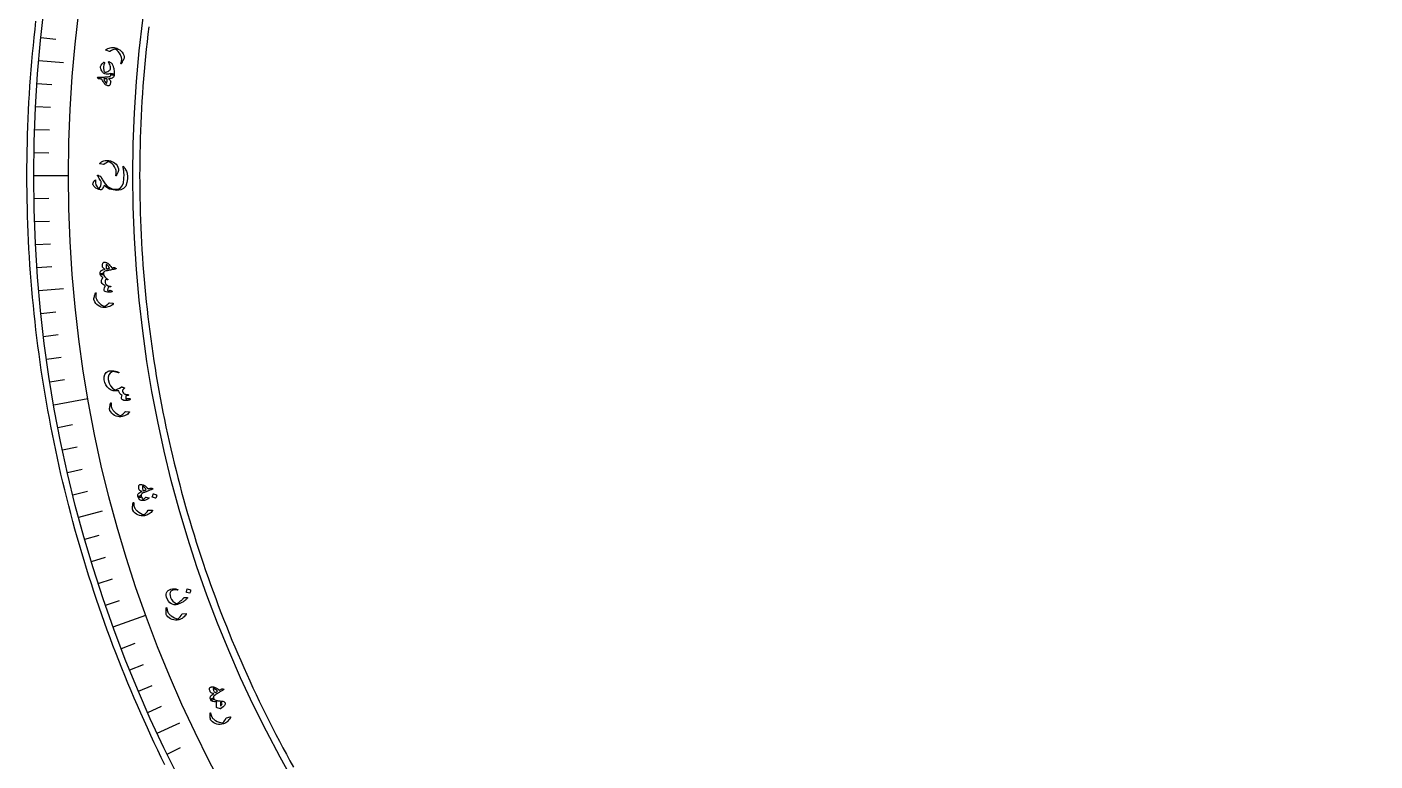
# Model space of a CAD drawing. Header units: millimetres. Extents: x -150 to 150, y -150 to 184.
# Drawn here: x -150 to 2.5, y -66.2 to 16.8 of the extents above; entities that cross this region are included whole.
import ezdxf

# ---------------------------------------------------------------- set-up
doc = ezdxf.new("R2010")
doc.units = ezdxf.units.MM
for name, color, linetype in [('CUT_INNER', 6, 'Continuous'), ('CUT_OUTER', 1, 'Continuous'), ('ENGRAVE', 7, 'Continuous'), ('ENGRAVE_FINE', 8, 'Continuous'), ('TEXT', 5, 'Continuous')]:
    doc.layers.add(name, color=color, linetype=linetype)

msp = doc.modelspace()

# ---------------------------------------------------------------- linework, layer by layer
at = {"layer": 'CUT_INNER'}
msp.add_lwpolyline([(-136.2178, 16.8009), (-136.3183, 15.9647), (-136.4137, 15.128), (-136.504, 14.2907), (-136.5891, 13.4529), (-136.6691, 12.6145), (-136.7439, 11.7757), (-136.8136, 10.9364), (-136.8781, 10.0967), (-136.9375, 9.2567), (-136.9917, 8.4163), (-137.0408, 7.5755), (-137.0847, 6.7345), (-137.1234, 5.8933), (-137.157, 5.0518), (-137.1854, 4.2101), (-137.2087, 3.3683), (-137.2267, 2.5263), (-137.2397, 1.6843), (-137.2474, 0.8422), (-137.25, 0), (-137.2474, -0.8422), (-137.2397, -1.6843), (-137.2267, -2.5263), (-137.2087, -3.3683), (-137.1854, -4.2101), (-137.157, -5.0518), (-137.1234, -5.8933), (-137.0847, -6.7345), (-137.0408, -7.5755), (-136.9917, -8.4163), (-136.9375, -9.2567), (-136.8781, -10.0967), (-136.8136, -10.9364), (-136.7439, -11.7757), (-136.6691, -12.6145), (-136.5891, -13.4529), (-136.504, -14.2907), (-136.4137, -15.128), (-136.3183, -15.9647), (-136.2178, -16.8009), (-136.1122, -17.6364), (-136.0014, -18.4712), (-135.8855, -19.3053), (-135.7645, -20.1388), (-135.6384, -20.9714), (-135.5071, -21.8033), (-135.3708, -22.6343), (-135.2294, -23.4645), (-135.0828, -24.2938), (-134.9312, -25.1222), (-134.7745, -25.9497), (-134.6128, -26.7761), (-134.446, -27.6016), (-134.2741, -28.426), (-134.0971, -29.2494), (-133.9151, -30.0716), (-133.7281, -30.8928), (-133.536, -31.7127), (-133.3389, -32.5315), (-133.1368, -33.349), (-132.9297, -34.1653), (-132.7175, -34.9803), (-132.5004, -35.794), (-132.2783, -36.6063), (-132.0512, -37.4173), (-131.8191, -38.2268), (-131.5821, -39.0349), (-131.3401, -39.8416), (-131.0931, -40.6467), (-130.8413, -41.4503), (-130.5845, -42.2524), (-130.3227, -43.0528), (-130.0561, -43.8517), (-129.7846, -44.6488), (-129.5082, -45.4443), (-129.2269, -46.2381), (-128.9408, -47.0302), (-128.6498, -47.8205), (-128.3539, -48.6089), (-128.0533, -49.3956), (-127.7478, -50.1804), (-127.4375, -50.9633), (-127.1224, -51.7443), (-126.8025, -52.5233), (-126.4778, -53.3004), (-126.1484, -54.0754), (-125.8142, -54.8484), (-125.4753, -55.6194), (-125.1317, -56.3882), (-124.7833, -57.155), (-124.4303, -57.9195), (-124.0725, -58.6819), (-123.7101, -59.4421), (-123.3431, -60.2001), (-122.9714, -60.9558), (-122.595, -61.7092), (-122.2141, -62.4602), (-121.8285, -63.2089), (-121.4384, -63.9553), (-121.0437, -64.6992), (-120.6444, -65.4407), (-120.2406, -66.1797), (-119.8323, -66.9163)], dxfattribs=at)
at = {"layer": 'CUT_OUTER'}
msp.add_lwpolyline([(-134.3949, -66.6183), (-134.8012, -65.7924), (-135.2023, -64.9641), (-135.5984, -64.1333), (-135.9894, -63.3), (-136.3752, -62.4644), (-136.7559, -61.6265), (-137.1315, -60.7862), (-137.5019, -59.9436), (-137.8671, -59.0988), (-138.2271, -58.2518), (-138.5819, -57.4025), (-138.9315, -56.5511), (-139.2759, -55.6976), (-139.615, -54.8419), (-139.9489, -53.9843), (-140.2775, -53.1245), (-140.6009, -52.2628), (-140.9189, -51.3991), (-141.2316, -50.5335), (-141.539, -49.6659), (-141.8411, -48.7965), (-142.1378, -47.9253), (-142.4292, -47.0523), (-142.7153, -46.1774), (-142.9959, -45.3009), (-143.2712, -44.4226), (-143.5411, -43.5427), (-143.8055, -42.6611), (-144.0646, -41.778), (-144.3182, -40.8932), (-144.5664, -40.0069), (-144.8092, -39.1191), (-145.0465, -38.2298), (-145.2783, -37.3391), (-145.5047, -36.447), (-145.7256, -35.5535), (-145.941, -34.6587), (-146.1509, -33.7626), (-146.3553, -32.8652), (-146.5542, -31.9665), (-146.7476, -31.0667), (-146.9355, -30.1657), (-147.1178, -29.2635), (-147.2946, -28.3603), (-147.4658, -27.456), (-147.6315, -26.5506), (-147.7916, -25.6443), (-147.9462, -24.737), (-148.0952, -23.8287), (-148.2386, -22.9196), (-148.3765, -22.0096), (-148.5087, -21.0987), (-148.6354, -20.1871), (-148.7565, -19.2747), (-148.8719, -18.3616), (-148.9818, -17.4478), (-149.086, -16.5333), (-149.1847, -15.6182), (-149.2777, -14.7026), (-149.3651, -13.7863), (-149.4469, -12.8696), (-149.523, -11.9524), (-149.5936, -11.0347), (-149.6585, -10.1166), (-149.7177, -9.1981), (-149.7713, -8.2793), (-149.8193, -7.3602), (-149.8617, -6.4407), (-149.8984, -5.5211), (-149.9294, -4.6012), (-149.9548, -3.6812), (-149.9746, -2.761), (-149.9887, -1.8407), (-149.9972, -0.9204), (-150, 0), (-149.9972, 0.9204), (-149.9887, 1.8407), (-149.9746, 2.761), (-149.9548, 3.6812), (-149.9294, 4.6012), (-149.8984, 5.5211), (-149.8617, 6.4407), (-149.8193, 7.3602), (-149.7713, 8.2793), (-149.7177, 9.1981), (-149.6585, 10.1166), (-149.5936, 11.0347), (-149.523, 11.9524), (-149.4469, 12.8696), (-149.3651, 13.7863), (-149.2777, 14.7026), (-149.1847, 15.6182), (-149.086, 16.5333), (-148.9818, 17.4478)], dxfattribs=at)
at = {"layer": 'ENGRAVE'}
for points in [[(-148.6671, 13.0067), (-145.8728, 12.7622)], [(-149.235, 0), (-145.308, 0)], [(-148.6671, -13.0067), (-145.8728, -12.7622)], [(-146.9678, -25.9144), (-143.1004, -25.2325)], [(-144.1499, -38.6249), (-141.4405, -37.8989)], [(-140.235, -51.0414), (-136.5449, -49.6983)], [(-135.2528, -63.0694), (-132.7106, -61.884)]]:
    msp.add_lwpolyline(points, dxfattribs=at)
for radius in [149.235, 145.308, 138.015]:
    msp.add_circle((0, 0), radius, dxfattribs=at)
at = {"layer": 'ENGRAVE_FINE'}
for points in [[(-148.4175, 15.5993), (-146.7437, 15.4234)], [(-148.8715, 10.4101), (-147.1926, 10.2927)], [(-149.0305, 7.8104), (-147.3498, 7.7223)], [(-149.1441, 5.2082), (-147.4621, 5.1495)], [(-149.2123, 2.6045), (-147.5295, 2.5751)], [(-149.2123, -2.6045), (-147.5295, -2.5751)], [(-149.1441, -5.2082), (-147.4621, -5.1495)], [(-149.0305, -7.8104), (-147.3498, -7.7223)], [(-148.8715, -10.4101), (-147.1926, -10.2927)], [(-148.4175, -15.5993), (-146.7437, -15.4234)], [(-148.1226, -18.1872), (-146.4522, -17.9821)], [(-147.7827, -20.7695), (-146.116, -20.5353)], [(-147.3977, -23.3455), (-145.7354, -23.0822)], [(-146.4931, -28.4754), (-144.8411, -28.1542)], [(-145.9739, -31.0277), (-144.3276, -30.6778)], [(-145.4101, -33.5706), (-143.7703, -33.192)], [(-144.8021, -36.1032), (-143.1691, -35.6961)], [(-143.4539, -41.1347), (-141.8361, -40.6708)], [(-142.7141, -43.6321), (-141.1047, -43.14)], [(-141.9309, -46.1162), (-140.3303, -45.5961)], [(-141.1045, -48.5862), (-139.5132, -48.0382)], [(-139.3229, -53.481), (-137.7517, -52.8779)], [(-138.3683, -55.9044), (-136.8078, -55.274)], [(-137.3715, -58.3108), (-135.8223, -57.6532)], [(-136.333, -60.6993), (-134.7955, -60.0148)], [(-134.1315, -65.4203), (-132.6189, -64.6825)]]:
    msp.add_lwpolyline(points, dxfattribs=at)
at = {"layer": 'TEXT'}
for points in [[(-141.0621, 14.1613), (-141.0694, 14.1644), (-141.0751, 14.1679), (-141.0792, 14.1718), (-141.0817, 14.176), (-141.0816, 14.1878), (-141.0749, 14.2017), (-141.0617, 14.2176), (-141.042, 14.2354), (-140.9437, 14.3026), (-140.8324, 14.3578), (-140.7081, 14.401), (-140.5708, 14.4323), (-140.4242, 14.4525), (-140.2812, 14.4593), (-140.1416, 14.4528), (-140.0056, 14.433), (-139.8294, 14.3776), (-139.6629, 14.2993), (-139.5062, 14.198), (-139.3591, 14.0739), (-139.2288, 13.9303), (-139.1269, 13.7711), (-139.0532, 13.5961), (-139.0077, 13.4053), (-139.0018, 13.3548), (-139.0037, 13.305), (-139.0133, 13.256), (-139.0308, 13.2077), (-139.082, 13.0974), (-139.1291, 12.9979), (-139.1722, 12.9091), (-139.2115, 12.8311), (-139.2467, 12.7642), (-139.278, 12.7086), (-139.3053, 12.6643), (-139.3287, 12.6314), (-139.3356, 12.6247), (-139.3424, 12.6201), (-139.3489, 12.6176), (-139.3553, 12.6171), (-139.3633, 12.6186), (-139.3707, 12.6216), (-139.3774, 12.6262), (-139.3834, 12.6322), (-139.3877, 12.6396), (-139.3893, 12.6484), (-139.3881, 12.6584), (-139.3842, 12.6698), (-139.3585, 12.7389), (-139.3365, 12.8051), (-139.3182, 12.8686), (-139.3035, 12.9292), (-139.2924, 12.9876), (-139.2849, 13.0442), (-139.2809, 13.0991), (-139.2805, 13.1522), (-139.284, 13.2056), (-139.2918, 13.2612), (-139.3038, 13.319), (-139.32, 13.3791), (-139.3407, 13.4415), (-139.3662, 13.5062), (-139.3965, 13.5732), (-139.4315, 13.6425), (-139.5465, 13.839), (-139.6753, 14.0106), (-139.8181, 14.1572), (-139.975, 14.2788), (-139.9879, 14.2869), (-140.0031, 14.2921), (-140.0208, 14.2945), (-140.0409, 14.2939), (-140.1625, 14.2622), (-140.2996, 14.2067), (-140.4523, 14.1275), (-140.6205, 14.0243), (-140.6309, 14.02), (-140.6401, 14.0178), (-140.648, 14.0175), (-140.6547, 14.0192)], [(-140.6976, 12.8649), (-140.4572, 12.7295), (-140.4336, 12.7129), (-140.4148, 12.6973), (-140.4006, 12.6826), (-140.391, 12.6689), (-140.3523, 12.6001), (-140.3169, 12.5269), (-140.2847, 12.4492), (-140.2558, 12.3672), (-140.2295, 12.2811), (-140.2054, 12.1909), (-140.1834, 12.0968), (-140.1636, 11.9987), (-140.1349, 11.8162), (-140.1209, 11.6559), (-140.1218, 11.5178), (-140.1376, 11.4019), (-140.1616, 11.3591), (-140.2042, 11.333), (-140.2655, 11.3236), (-140.3454, 11.3308), (-140.4167, 11.3473), (-140.4688, 11.367), (-140.5016, 11.3898), (-140.5153, 11.4159), (-140.515, 11.42), (-140.5146, 11.4242), (-140.5143, 11.4284), (-140.5139, 11.4325), (-140.5083, 11.4633), (-140.5047, 11.4937), (-140.5033, 11.5238), (-140.5041, 11.5535), (-140.5832, 11.509), (-140.6692, 11.4767), (-140.7622, 11.4564), (-140.862, 11.4482), (-141.0386, 11.4602), (-141.1932, 11.5036), (-141.3257, 11.5785), (-141.4361, 11.685), (-141.5363, 11.8188), (-141.611, 11.9481), (-141.6601, 12.0726), (-141.6838, 12.1924), (-141.6726, 12.3185), (-141.6134, 12.4573), (-141.506, 12.6087), (-141.3505, 12.7724), (-141.327, 12.7904), (-141.3029, 12.7977), (-141.2782, 12.7944), (-141.2529, 12.7805), (-141.234, 12.7621), (-141.2249, 12.741), (-141.2254, 12.717), (-141.2357, 12.6902), (-141.3103, 12.498), (-141.348, 12.3019), (-141.3489, 12.1021), (-141.313, 11.8986), (-141.2865, 11.817), (-141.2547, 11.7534), (-141.2177, 11.7079), (-141.1755, 11.6804), (-141.1201, 11.67), (-141.0471, 11.6803), (-140.9567, 11.7112), (-140.8487, 11.7627), (-140.7386, 11.8271), (-140.6549, 11.8895), (-140.5977, 11.9498), (-140.567, 12.0081), (-140.5426, 12.1386), (-140.5463, 12.272), (-140.578, 12.4085), (-140.6377, 12.5481), (-140.7104, 12.6767), (-140.7445, 12.7429), (-140.7629, 12.7951), (-140.7658, 12.8333), (-140.753, 12.8574), (-140.7393, 12.8664), (-140.7255, 12.8706), (-140.7116, 12.8702), (-140.6976, 12.8649)], [(-142.0144, 11.033), (-142.0387, 11.0598), (-142.0403, 11.0796), (-142.0193, 11.0922), (-141.9757, 11.0978), (-141.9496, 11.0987), (-141.9135, 11.1004), (-141.8672, 11.1029), (-141.811, 11.1061), (-141.7441, 11.1099), (-141.6662, 11.1138), (-141.5773, 11.1179), (-141.4773, 11.1222), (-141.379, 11.1265), (-141.291, 11.1303), (-141.2132, 11.1335), (-141.1458, 11.1362), (-141.089, 11.1384), (-141.0429, 11.1402), (-141.0077, 11.1415), (-140.9833, 11.1423), (-140.8293, 11.1517), (-140.7084, 11.1731), (-140.6208, 11.2066), (-140.5664, 11.2521), (-140.544, 11.2855), (-140.5278, 11.3266), (-140.5178, 11.3757), (-140.5139, 11.4325), (-140.5057, 11.4657), (-140.4871, 11.4902), (-140.4582, 11.5059), (-140.419, 11.5129), (-140.3724, 11.5128), (-140.3258, 11.5074), (-140.279, 11.4967), (-140.2322, 11.4808), (-140.1927, 11.4622), (-140.1638, 11.4428), (-140.1454, 11.4227), (-140.1376, 11.4019), (-140.1475, 11.2931), (-140.1749, 11.2009), (-140.2198, 11.1252), (-140.2824, 11.066), (-140.371, 11.019), (-140.4856, 10.9835), (-140.6261, 10.9593), (-140.7925, 10.9465), (-140.6969, 10.8798), (-140.6229, 10.8137), (-140.5703, 10.7483), (-140.5392, 10.6835), (-140.5302, 10.6322), (-140.5297, 10.5727), (-140.5377, 10.5049), (-140.5541, 10.4288), (-140.5784, 10.3491), (-140.6049, 10.2826), (-140.6335, 10.2294), (-140.6642, 10.1894), (-140.7009, 10.158), (-140.7384, 10.1381), (-140.7766, 10.1298), (-140.8155, 10.1331), (-140.8635, 10.1463), (-140.9161, 10.1667), (-140.9736, 10.1942), (-141.0357, 10.2289), (-141.0979, 10.2671), (-141.1473, 10.3002), (-141.1839, 10.3281), (-141.2077, 10.3509), (-141.3027, 10.4749), (-141.3905, 10.609), (-141.4711, 10.7533), (-141.5445, 10.9078), (-141.6251, 10.9085), (-141.6947, 10.9099), (-141.7532, 10.912), (-141.8006, 10.9148), (-141.8401, 10.9203), (-141.8751, 10.9301), (-141.9056, 10.9444), (-141.9315, 10.963)], [(-141.287, 10.9175), (-141.2467, 10.7615), (-141.1924, 10.6278), (-141.1242, 10.5164), (-141.0422, 10.4272), (-141.0306, 10.4208), (-141.0196, 10.4202), (-141.0092, 10.4255), (-140.9995, 10.4366), (-140.9775, 10.4789), (-140.9598, 10.5251), (-140.9461, 10.5754), (-140.9367, 10.6296), (-140.9313, 10.6878), (-140.9302, 10.75), (-140.9331, 10.8163), (-140.9402, 10.8865), (-140.9428, 10.8975), (-140.9479, 10.9092), (-140.9556, 10.9216), (-140.9659, 10.9347), (-141.0004, 10.9349), (-141.0364, 10.9344), (-141.0741, 10.9333), (-141.1134, 10.9314), (-141.1544, 10.929), (-141.197, 10.9258), (-141.2412, 10.922), (-141.287, 10.9175)], [(-141.7649, 1.3314), (-141.7725, 1.3339), (-141.7785, 1.3368), (-141.7829, 1.3403), (-141.7858, 1.3442), (-141.7867, 1.3561), (-141.7813, 1.3705), (-141.7696, 1.3875), (-141.7516, 1.407), (-141.6598, 1.4828), (-141.554, 1.5479), (-141.4341, 1.6022), (-141.3001, 1.6457), (-141.156, 1.6791), (-141.0142, 1.6989), (-140.8746, 1.7051), (-140.7373, 1.6977), (-140.5568, 1.6585), (-140.384, 1.5955), (-140.2187, 1.5088), (-140.0609, 1.3985), (-139.9182, 1.2674), (-139.8023, 1.118), (-139.7131, 0.9504), (-139.6505, 0.7645), (-139.64, 0.7148), (-139.6374, 0.665), (-139.6426, 0.6153), (-139.6556, 0.5657), (-139.6966, 0.4512), (-139.7345, 0.3478), (-139.7694, 0.2555), (-139.8014, 0.1742), (-139.8305, 0.1044), (-139.8566, 0.0462), (-139.8798, -0.0004), (-139.9001, -0.0353), (-139.9064, -0.0426), (-139.9127, -0.0477), (-139.919, -0.0509), (-139.9253, -0.0519), (-139.9334, -0.0511), (-139.941, -0.0488), (-139.9481, -0.0449), (-139.9546, -0.0395), (-139.9596, -0.0324), (-139.962, -0.0239), (-139.9617, -0.0138), (-139.9588, -0.0021), (-139.9396, 0.069), (-139.9236, 0.137), (-139.9111, 0.2019), (-139.902, 0.2636), (-139.8962, 0.3227), (-139.8938, 0.3798), (-139.8948, 0.4348), (-139.8993, 0.4878), (-139.9076, 0.5406), (-139.9203, 0.5953), (-139.9375, 0.6518), (-139.9591, 0.7102), (-139.9854, 0.7704), (-140.0167, 0.8325), (-140.0529, 0.8965), (-140.094, 0.9624), (-140.2263, 1.1477), (-140.3702, 1.3069), (-140.5257, 1.4399), (-140.6929, 1.5468), (-140.7064, 1.5537), (-140.7221, 1.5576), (-140.74, 1.5583), (-140.7599, 1.5559), (-140.8781, 1.5133), (-141.0097, 1.4457), (-141.1545, 1.3529), (-141.3127, 1.2349), (-141.3227, 1.2298), (-141.3316, 1.2267), (-141.3395, 1.2257), (-141.3463, 1.2268)], [(-142.5223, -1.0678), (-142.5406, -1.0016), (-142.54, -0.9295), (-142.5206, -0.8514), (-142.4823, -0.7674), (-142.4572, -0.7246), (-142.4318, -0.6852), (-142.4062, -0.6493), (-142.3802, -0.6168), (-142.3542, -0.5878), (-142.3285, -0.5622), (-142.303, -0.5401), (-142.2778, -0.5214), (-142.2532, -0.5089), (-142.238, -0.5139), (-142.2321, -0.5363), (-142.2356, -0.5761), (-142.2512, -0.8286), (-142.1951, -1.0622), (-142.0675, -1.2765), (-141.8684, -1.4713), (-141.8555, -1.4767), (-141.8421, -1.4763), (-141.8283, -1.4701), (-141.814, -1.4581), (-141.7007, -1.3035), (-141.626, -1.1368), (-141.5901, -0.9579), (-141.5929, -0.7668), (-141.5999, -0.7324), (-141.6164, -0.6881), (-141.6423, -0.6339), (-141.6777, -0.5696), (-141.7495, -0.4527), (-141.8127, -0.3493), (-141.8674, -0.2594), (-141.9137, -0.1832), (-141.9515, -0.1206), (-141.9809, -0.0716), (-142.0019, -0.0363), (-142.0145, -0.0147), (-142.0242, 0.0161), (-142.0155, 0.0327), (-141.9885, 0.035), (-141.9431, 0.0232), (-141.8241, -0.0224), (-141.7355, -0.062), (-141.6773, -0.0959), (-141.6494, -0.124), (-141.6083, -0.2105), (-141.5605, -0.3019), (-141.5062, -0.3982), (-141.4451, -0.4995), (-141.3775, -0.6055), (-141.3031, -0.7165), (-141.2221, -0.8322), (-141.1345, -0.9527), (-140.9168, -1.1938), (-140.6621, -1.3753), (-140.3706, -1.4974), (-140.0424, -1.5604), (-139.8641, -1.5616), (-139.6987, -1.5317), (-139.5463, -1.471), (-139.4066, -1.3796), (-139.2204, -1.1534), (-139.0943, -0.8224), (-139.0275, -0.3865), (-139.019, 0.1547), (-139.0242, 0.2384), (-139.0313, 0.3285), (-139.0405, 0.4251), (-139.0517, 0.5281), (-139.0651, 0.6374), (-139.0811, 0.7527), (-139.0995, 0.8739), (-139.1204, 1.0011), (-139.1226, 1.023), (-139.1212, 1.0393), (-139.1161, 1.0498), (-139.1074, 1.0546), (-139.0651, 1.034), (-139.0012, 0.9518), (-138.9156, 0.8082), (-138.8081, 0.6034), (-138.749, 0.4791), (-138.705, 0.3704), (-138.6762, 0.2772), (-138.6624, 0.1996), (-138.6405, -0.0895), (-138.6369, -0.3517), (-138.6519, -0.5873), (-138.6854, -0.7963), (-138.8323, -1.1916), (-139.069, -1.4712), (-139.3963, -1.6349), (-139.8145, -1.6824), (-140.2547, -1.6403), (-140.6437, -1.5358), (-140.9813, -1.3685), (-141.2673, -1.1381), (-141.3337, -1.2901), (-141.4012, -1.414), (-141.47, -1.5097), (-141.54, -1.5771), (-141.5684, -1.5956), (-141.5995, -1.6082), (-141.6332, -1.6152), (-141.6696, -1.6164), (-141.7679, -1.6031), (-141.8609, -1.5817), (-141.9488, -1.5525), (-142.0316, -1.5152), (-142.1983, -1.4159), (-142.3357, -1.3083), (-142.4437, -1.1922), (-142.5223, -1.0678)], [(-139.9263, -10.4991), (-139.8983, -10.5216), (-139.8937, -10.5405), (-139.9125, -10.556), (-139.9548, -10.5681), (-139.9804, -10.5729), (-140.0159, -10.58), (-140.0612, -10.5894), (-140.1163, -10.6012), (-140.1818, -10.615), (-140.2582, -10.6308), (-140.3455, -10.6484), (-140.4436, -10.6679), (-140.5401, -10.6871), (-140.6265, -10.7043), (-140.7028, -10.7194), (-140.769, -10.7325), (-140.8248, -10.7434), (-140.87, -10.7523), (-140.9046, -10.759), (-140.9286, -10.7636), (-141.0794, -10.7967), (-141.1954, -10.8366), (-141.2768, -10.8835), (-141.3234, -10.9372), (-141.3403, -10.9738), (-141.3498, -11.0173), (-141.3519, -11.0675), (-141.3466, -11.1246), (-141.3495, -11.1589), (-141.3639, -11.1861), (-141.3899, -11.2064), (-141.4275, -11.2197), (-141.4735, -11.227), (-141.5204, -11.2292), (-141.5682, -11.2261), (-141.617, -11.2178), (-141.659, -11.2055), (-141.6907, -11.1908), (-141.712, -11.1737), (-141.723, -11.1543), (-141.7306, -11.044), (-141.7181, -10.9476), (-141.6855, -10.865), (-141.6329, -10.7963), (-141.5526, -10.7357), (-141.4449, -10.6827), (-141.3097, -10.6372), (-141.1472, -10.5992), (-141.2518, -10.5475), (-141.335, -10.4931), (-141.3968, -10.436), (-141.4372, -10.3762), (-141.4537, -10.3265), (-141.463, -10.2673), (-141.4651, -10.1986), (-141.4599, -10.1205), (-141.4474, -10.0376), (-141.4308, -9.9676), (-141.4101, -9.9105), (-141.3854, -9.8664), (-141.3535, -9.8299), (-141.3192, -9.8049), (-141.2826, -9.7913), (-141.2436, -9.7891), (-141.1942, -9.7954), (-141.1392, -9.8082), (-141.0785, -9.8273), (-141.012, -9.8529), (-140.9451, -9.8819), (-140.8915, -9.9075), (-140.8513, -9.9299), (-140.8244, -9.949), (-140.7126, -10.0575), (-140.6063, -10.1768), (-140.5053, -10.3068), (-140.4097, -10.4474), (-140.3299, -10.436), (-140.2609, -10.4269), (-140.2027, -10.4203), (-140.1555, -10.416), (-140.1155, -10.4153), (-140.0795, -10.4197), (-140.0472, -10.4291), (-140.0188, -10.4434)], [(-140.6628, -10.4956), (-140.726, -10.3481), (-140.7995, -10.2244), (-140.8832, -10.1244), (-140.9772, -10.0481), (-140.9896, -10.0434), (-141.0006, -10.0445), (-141.0101, -10.0512), (-141.0182, -10.0636), (-141.0337, -10.1086), (-141.0446, -10.157), (-141.0507, -10.2087), (-141.0521, -10.2638), (-141.0488, -10.3222), (-141.0407, -10.3839), (-141.0279, -10.449), (-141.0103, -10.5174), (-141.0061, -10.5278), (-140.9992, -10.5386), (-140.9897, -10.5497), (-140.9776, -10.5612), (-140.9435, -10.5561), (-140.9079, -10.5502), (-140.8708, -10.5433), (-140.8322, -10.5356), (-140.7921, -10.5269), (-140.7505, -10.5174), (-140.7074, -10.507), (-140.6628, -10.4956)], [(-140.3574, -13.0816), (-140.3503, -13.0902), (-140.3514, -13.101), (-140.3607, -13.1143), (-140.3782, -13.1298), (-140.4086, -13.1476), (-140.453, -13.1631), (-140.5113, -13.1762), (-140.5835, -13.1869), (-140.6659, -13.1959), (-140.7467, -13.199), (-140.826, -13.1962), (-140.9037, -13.1874), (-141.0563, -13.1547), (-141.1676, -13.1128), (-141.2377, -13.0617), (-141.2664, -13.0015), (-141.2713, -12.8532), (-141.2453, -12.7132), (-141.1883, -12.5817), (-141.1005, -12.4586), (-141.2618, -12.3937), (-141.3904, -12.3109), (-141.4862, -12.2103), (-141.5493, -12.092), (-141.5717, -11.9641), (-141.5503, -11.8309), (-141.485, -11.6925), (-141.3757, -11.5491), (-141.5217, -11.4522), (-141.6283, -11.354), (-141.6954, -11.2547), (-141.723, -11.1543), (-141.7131, -11.1328), (-141.6802, -11.1107), (-141.6241, -11.0878), (-141.5449, -11.0642), (-141.466, -11.0517), (-141.4066, -11.0576), (-141.3668, -11.0819), (-141.3466, -11.1246), (-141.2876, -11.3146), (-141.189, -11.4769), (-141.051, -11.6116), (-140.8735, -11.7185), (-140.8638, -11.7243), (-140.8567, -11.7308), (-140.8521, -11.738), (-140.8501, -11.746), (-140.8503, -11.756), (-140.8527, -11.7652), (-140.8573, -11.7735), (-140.8641, -11.7809), (-140.8862, -11.7867), (-140.9251, -11.7807), (-140.9808, -11.763), (-141.0532, -11.7335), (-141.1029, -11.7842), (-141.1364, -11.8595), (-141.1535, -11.9593), (-141.1542, -12.0835), (-141.1088, -12.2344), (-140.9924, -12.3595), (-140.8049, -12.4586), (-140.5465, -12.5316), (-140.5333, -12.5351), (-140.5237, -12.5401), (-140.5176, -12.5463), (-140.5151, -12.554), (-140.5151, -12.5658), (-140.5173, -12.5763), (-140.5217, -12.5853), (-140.5284, -12.593), (-140.5384, -12.5992), (-140.5486, -12.6032), (-140.5589, -12.6052), (-140.5695, -12.6051), (-140.7487, -12.5791), (-140.7877, -12.6318), (-140.8205, -12.694), (-140.8472, -12.7656), (-140.8677, -12.8468), (-140.8787, -12.925), (-140.8773, -12.9836), (-140.8634, -13.0226), (-140.8371, -13.0421), (-140.7994, -13.0457), (-140.747, -13.0369), (-140.68, -13.0157), (-140.5983, -12.9821), (-140.5742, -12.9843), (-140.526, -13.0017), (-140.4537, -13.0341), (-140.3574, -13.0816)], [(-140.248, -14.4538), (-140.2402, -14.4554), (-140.2339, -14.4576), (-140.2291, -14.4605), (-140.2259, -14.4641), (-140.2236, -14.4757), (-140.2274, -14.4906), (-140.2371, -14.5087), (-140.2528, -14.53), (-140.3354, -14.6154), (-140.4331, -14.6919), (-140.546, -14.7596), (-140.674, -14.8184), (-140.8132, -14.8684), (-140.9517, -14.9047), (-141.0896, -14.9272), (-141.2269, -14.9359), (-141.4107, -14.9177), (-141.5898, -14.8745), (-141.7641, -14.8062), (-141.9336, -14.7126), (-142.0904, -14.5957), (-142.2224, -14.4568), (-142.3295, -14.296), (-142.4118, -14.1133), (-142.4275, -14.0636), (-142.4354, -14.0132), (-142.4354, -13.962), (-142.4276, -13.91), (-142.3986, -13.7892), (-142.3713, -13.6801), (-142.3458, -13.5827), (-142.3219, -13.4969), (-142.2998, -13.4231), (-142.2794, -13.3614), (-142.2607, -13.3119), (-142.2438, -13.2745), (-142.2383, -13.2665), (-142.2325, -13.2607), (-142.2265, -13.2569), (-142.2203, -13.2553), (-142.2122, -13.2553), (-142.2044, -13.257), (-142.197, -13.2603), (-142.1899, -13.2652), (-142.1843, -13.2719), (-142.1811, -13.2804), (-142.1804, -13.2907), (-142.1822, -13.3028), (-142.1946, -13.3768), (-142.2039, -13.4474), (-142.21, -13.5145), (-142.2131, -13.5782), (-142.2129, -13.6388), (-142.2096, -13.6971), (-142.203, -13.7529), (-142.1932, -13.8062), (-142.1795, -13.8591), (-142.1612, -13.9133), (-142.1382, -13.9689), (-142.1106, -14.026), (-142.0781, -14.0843), (-142.0404, -14.1441), (-141.9975, -14.2051), (-141.9495, -14.2674), (-141.7976, -14.4405), (-141.6368, -14.5852), (-141.4671, -14.7017), (-141.2886, -14.7899), (-141.2744, -14.7953), (-141.2583, -14.7973), (-141.2405, -14.796), (-141.221, -14.7913), (-141.1085, -14.735), (-140.9856, -14.6524), (-140.8521, -14.5435), (-140.7081, -14.4084), (-140.6988, -14.4022), (-140.6902, -14.3981), (-140.6825, -14.3963), (-140.6756, -14.3966)], [(-138.3563, -25.2329), (-138.337, -25.2367), (-138.3224, -25.2436), (-138.3126, -25.2535), (-138.3076, -25.2664), (-138.3065, -25.2839), (-138.31, -25.2997), (-138.3181, -25.3136), (-138.3308, -25.3258), (-138.3781, -25.3586), (-138.439, -25.387), (-138.5135, -25.411), (-138.6016, -25.4306), (-138.7482, -25.4482), (-138.8909, -25.4464), (-139.0297, -25.4252), (-139.1645, -25.3845), (-139.1981, -25.3682), (-139.2254, -25.3487), (-139.2464, -25.3258), (-139.261, -25.2996), (-139.2857, -25.1998), (-139.2876, -25.0879), (-139.2664, -24.9638), (-139.2223, -24.8277), (-139.3842, -24.7486), (-139.5014, -24.6416), (-139.5738, -24.5068), (-139.6015, -24.3444), (-139.6896, -24.3543), (-139.7747, -24.3612), (-139.8569, -24.3653), (-139.9362, -24.3664), (-140.013, -24.3646), (-140.0879, -24.3601), (-140.1609, -24.3529), (-140.2319, -24.3429), (-140.3621, -24.3134), (-140.4861, -24.2646), (-140.6037, -24.1963), (-140.7151, -24.1086), (-140.9168, -23.8927), (-141.0729, -23.6542), (-141.1834, -23.3931), (-141.2482, -23.1098), (-141.2573, -22.7803), (-141.1851, -22.5073), (-141.0317, -22.2911), (-140.7975, -22.1318), (-140.7088, -22.1013), (-140.6015, -22.0818), (-140.4754, -22.0732), (-140.3307, -22.0755), (-140.1701, -22.0905), (-140.0008, -22.1205), (-139.8227, -22.1654), (-139.6359, -22.2253), (-139.6239, -22.2306), (-139.6148, -22.2379), (-139.6085, -22.2472), (-139.6051, -22.2586), (-139.6043, -22.2704), (-139.6058, -22.281), (-139.6096, -22.2904), (-139.6157, -22.2985), (-139.6256, -22.3049), (-139.6365, -22.3082), (-139.6484, -22.3085), (-139.6613, -22.3058), (-139.9092, -22.2315), (-140.1098, -22.1899), (-140.2633, -22.1812), (-140.3696, -22.2054), (-140.5899, -22.3483), (-140.7356, -22.5417), (-140.8066, -22.7856), (-140.8025, -23.0797), (-140.7107, -23.477), (-140.5528, -23.7997), (-140.3292, -24.0473), (-140.0404, -24.2197), (-139.8747, -24.1903), (-139.7042, -24.1328), (-139.529, -24.0473), (-139.3489, -23.9341), (-139.331, -23.9206), (-139.3144, -23.9122), (-139.299, -23.9088), (-139.2849, -23.9103), (-139.2349, -23.9246), (-139.188, -23.9383), (-139.1441, -23.9515), (-139.1032, -23.9641), (-139.0659, -23.9763), (-139.0326, -23.9881), (-139.0033, -23.9995), (-138.9782, -24.0105), (-138.9671, -24.0174), (-138.9617, -24.0257), (-138.9619, -24.0356), (-138.9676, -24.0469), (-138.9724, -24.0531), (-138.9799, -24.0618), (-138.9902, -24.0731), (-139.0032, -24.0871), (-139.0191, -24.1031), (-139.0379, -24.1207), (-139.0595, -24.1399), (-139.0841, -24.1606), (-139.1312, -24.2023), (-139.1647, -24.2363), (-139.1846, -24.2626), (-139.1909, -24.2813), (-139.1812, -24.3903), (-139.144, -24.4944), (-139.0793, -24.5937), (-138.9872, -24.688), (-138.9318, -24.7183), (-138.8455, -24.7425), (-138.7282, -24.7606), (-138.5801, -24.7726), (-138.5661, -24.7738), (-138.5535, -24.7785), (-138.5425, -24.7866), (-138.5329, -24.7981), (-138.5261, -24.8094), (-138.5225, -24.8207), (-138.5221, -24.832), (-138.5248, -24.8433), (-138.5478, -24.8636), (-138.5953, -24.8783), (-138.6672, -24.8872), (-138.7636, -24.8904), (-138.7998, -24.9827), (-138.8173, -25.0776), (-138.8162, -25.175), (-138.7964, -25.2748), (-138.7665, -25.268), (-138.7427, -25.2597), (-138.725, -25.2499), (-138.7135, -25.2385), (-138.703, -25.2259), (-138.6917, -25.2175), (-138.6797, -25.2132), (-138.667, -25.213)], [(-138.4368, -26.7146), (-138.4289, -26.7155), (-138.4224, -26.7172), (-138.4174, -26.7197), (-138.4138, -26.723), (-138.4106, -26.7343), (-138.413, -26.7495), (-138.4211, -26.7683), (-138.4349, -26.791), (-138.5097, -26.8833), (-138.6003, -26.9681), (-138.7068, -27.0454), (-138.8291, -27.1152), (-138.9634, -27.1773), (-139.0982, -27.2256), (-139.2336, -27.2602), (-139.3695, -27.2809), (-139.5543, -27.2789), (-139.7364, -27.2516), (-139.9161, -27.1988), (-140.0931, -27.1205), (-140.2595, -27.0178), (-140.4032, -26.8911), (-140.5241, -26.7403), (-140.6221, -26.5655), (-140.6421, -26.5174), (-140.6544, -26.4679), (-140.6589, -26.4169), (-140.6557, -26.3644), (-140.6374, -26.2415), (-140.6199, -26.1305), (-140.6029, -26.0312), (-140.5867, -25.9436), (-140.5712, -25.8681), (-140.5563, -25.8049), (-140.542, -25.7539), (-140.5285, -25.7152), (-140.5236, -25.7068), (-140.5184, -25.7004), (-140.5128, -25.6961), (-140.5068, -25.694), (-140.4986, -25.6933), (-140.4907, -25.6943), (-140.483, -25.6969), (-140.4756, -25.7012), (-140.4694, -25.7073), (-140.4655, -25.7155), (-140.4639, -25.7257), (-140.4646, -25.738), (-140.4704, -25.8128), (-140.4735, -25.8839), (-140.4737, -25.9513), (-140.4711, -26.015), (-140.4657, -26.0754), (-140.4572, -26.1331), (-140.4458, -26.1881), (-140.4313, -26.2404), (-140.4131, -26.2918), (-140.39, -26.3443), (-140.3622, -26.3977), (-140.3297, -26.452), (-140.2922, -26.5073), (-140.2494, -26.5635), (-140.2014, -26.6205), (-140.1481, -26.6784), (-139.9816, -26.8375), (-139.8086, -26.9675), (-139.6294, -27.0686), (-139.4439, -27.1408), (-139.4292, -27.1449), (-139.413, -27.1455), (-139.3954, -27.1427), (-139.3764, -27.1363), (-139.2693, -27.0704), (-139.1541, -26.9773), (-139.0307, -26.8571), (-138.8991, -26.7098), (-138.8903, -26.7028), (-138.8822, -26.698), (-138.8747, -26.6955), (-138.8678, -26.6953)], [(-135.7809, -35.3996), (-135.7494, -35.4166), (-135.7415, -35.4345), (-135.7572, -35.4531), (-135.7966, -35.4725), (-135.821, -35.4819), (-135.8546, -35.4952), (-135.8975, -35.5126), (-135.9496, -35.5341), (-136.0116, -35.5594), (-136.0839, -35.5886), (-136.1666, -35.6215), (-136.2597, -35.6583), (-136.3512, -35.6945), (-136.4331, -35.7269), (-136.5054, -35.7555), (-136.5682, -35.7802), (-136.6212, -35.801), (-136.6641, -35.8178), (-136.6969, -35.8306), (-136.7197, -35.8394), (-136.8621, -35.8989), (-136.9691, -35.9591), (-137.0407, -36.0197), (-137.077, -36.0809), (-137.087, -36.1199), (-137.0886, -36.1644), (-137.0817, -36.2142), (-137.0662, -36.2695), (-137.0629, -36.3037), (-137.0722, -36.3331), (-137.0941, -36.3577), (-137.1288, -36.3775), (-137.1727, -36.3929), (-137.2184, -36.4034), (-137.2661, -36.409), (-137.3156, -36.4096), (-137.3591, -36.405), (-137.3929, -36.3962), (-137.4169, -36.3833), (-137.4312, -36.366), (-137.4584, -36.259), (-137.4634, -36.1619), (-137.4462, -36.0748), (-137.4068, -35.9977), (-137.3386, -35.9238), (-137.2421, -35.8523), (-137.1173, -35.7833), (-136.9642, -35.7168), (-137.0763, -35.6847), (-137.1679, -35.646), (-137.239, -35.6009), (-137.2894, -35.5493), (-137.3146, -35.5034), (-137.3343, -35.4469), (-137.3487, -35.3797), (-137.3576, -35.3018), (-137.3602, -35.218), (-137.3564, -35.1462), (-137.3462, -35.0864), (-137.3298, -35.0385), (-137.3049, -34.9969), (-137.2757, -34.9661), (-137.2421, -34.9462), (-137.2041, -34.9371), (-137.1545, -34.9344), (-137.098, -34.9371), (-137.0348, -34.9451), (-136.9649, -34.9584), (-136.8938, -34.9749), (-136.8365, -34.9905), (-136.793, -35.0053), (-136.7631, -35.0193), (-136.6337, -35.1061), (-136.5077, -35.2043), (-136.3851, -35.3141), (-136.2658, -35.4353), (-136.1893, -35.4098), (-136.123, -35.3885), (-136.067, -35.3715), (-136.0213, -35.3588), (-135.9822, -35.3511), (-135.9459, -35.3489), (-135.9125, -35.3523), (-135.8819, -35.3613)], [(-136.511, -36.3827), (-136.2294, -36.4289), (-136.1973, -36.4382), (-136.1827, -36.4532), (-136.1856, -36.474), (-136.2059, -36.5006), (-136.2727, -36.5575), (-136.345, -36.6073), (-136.4228, -36.6498), (-136.506, -36.6852), (-136.5952, -36.7133), (-136.6911, -36.7339), (-136.7936, -36.747), (-136.9027, -36.7526), (-137.0945, -36.7319), (-137.2466, -36.6606), (-137.3589, -36.5386), (-137.4312, -36.366), (-137.4238, -36.342), (-137.3906, -36.3106), (-137.3317, -36.2718), (-137.247, -36.2258), (-137.2003, -36.2067), (-137.1601, -36.1974), (-137.1266, -36.1981), (-137.0997, -36.2087), (-137.0876, -36.2196), (-137.0779, -36.2334), (-137.0708, -36.25), (-137.0662, -36.2695), (-137.0328, -36.3811), (-136.984, -36.4729), (-136.9198, -36.5447), (-136.8403, -36.5966), (-136.8347, -36.5984), (-136.8281, -36.5977), (-136.8205, -36.5946), (-136.8119, -36.589), (-136.7589, -36.5577), (-136.707, -36.5186), (-136.656, -36.4716), (-136.6061, -36.4167), (-136.5867, -36.398), (-136.5643, -36.3861), (-136.5391, -36.381), (-136.511, -36.3827)], [(-136.5061, -35.5281), (-136.5948, -35.3943), (-136.6892, -35.2857), (-136.7895, -35.2023), (-136.8957, -35.1441), (-136.9087, -35.1418), (-136.9193, -35.1448), (-136.9275, -35.1531), (-136.9332, -35.1668), (-136.9405, -35.2138), (-136.9425, -35.2634), (-136.9392, -35.3153), (-136.9307, -35.3698), (-136.917, -35.4266), (-136.898, -35.4859), (-136.8737, -35.5476), (-136.8442, -35.6117), (-136.8381, -35.6213), (-136.8295, -35.6307), (-136.8181, -35.6399), (-136.8041, -35.649), (-136.7715, -35.6379), (-136.7376, -35.6257), (-136.7023, -35.6123), (-136.6657, -35.5978), (-136.6278, -35.5821), (-136.5886, -35.5653), (-136.548, -35.5473), (-136.5061, -35.5281)], [(-135.3379, -36.1088), (-135.3315, -36.1124), (-135.3266, -36.1187), (-135.3232, -36.1274), (-135.3212, -36.1387), (-135.3323, -36.2253), (-135.3516, -36.3093), (-135.3791, -36.3907), (-135.4149, -36.4696), (-135.4213, -36.478), (-135.4287, -36.483), (-135.437, -36.4844), (-135.4463, -36.4823), (-135.805, -36.3759), (-135.8142, -36.3708), (-135.8184, -36.3622), (-135.8176, -36.3501), (-135.8117, -36.3345), (-135.8066, -36.321), (-135.7993, -36.2999), (-135.7896, -36.2711), (-135.7776, -36.2347), (-135.7634, -36.1902), (-135.7472, -36.1371), (-135.7289, -36.0753), (-135.7085, -36.005), (-135.7045, -35.9953), (-135.6995, -35.9897), (-135.6934, -35.9881), (-135.6863, -35.9905)], [(-135.8217, -37.8269), (-135.8138, -37.8271), (-135.8072, -37.8283), (-135.802, -37.8304), (-135.7982, -37.8334), (-135.794, -37.8444), (-135.7952, -37.8597), (-135.8017, -37.8792), (-135.8136, -37.9028), (-135.8807, -38.0009), (-135.9642, -38.0927), (-136.0641, -38.1784), (-136.1804, -38.2579), (-136.3092, -38.3307), (-136.4396, -38.3897), (-136.5718, -38.4351), (-136.7056, -38.4668), (-136.8899, -38.4797), (-137.0737, -38.4672), (-137.257, -38.4291), (-137.4398, -38.3655), (-137.614, -38.2766), (-137.7675, -38.1619), (-137.9001, -38.0213), (-138.0119, -37.855), (-138.0358, -37.8087), (-138.052, -37.7603), (-138.0607, -37.7099), (-138.0617, -37.6573), (-138.0534, -37.5334), (-138.0449, -37.4213), (-138.0361, -37.3209), (-138.027, -37.2324), (-138.0176, -37.1558), (-138.0079, -37.0916), (-137.9978, -37.0396), (-137.9874, -36.9999), (-137.9832, -36.9912), (-137.9785, -36.9844), (-137.9733, -36.9797), (-137.9675, -36.9771), (-137.9594, -36.9757), (-137.9515, -36.976), (-137.9436, -36.9781), (-137.9358, -36.9817), (-137.9292, -36.9873), (-137.9246, -36.9952), (-137.9222, -37.0052), (-137.9219, -37.0175), (-137.9217, -37.0926), (-137.919, -37.1637), (-137.9137, -37.2309), (-137.906, -37.2941), (-137.8957, -37.3539), (-137.8826, -37.4107), (-137.8667, -37.4646), (-137.8481, -37.5156), (-137.8257, -37.5654), (-137.7985, -37.6158), (-137.7665, -37.6667), (-137.7297, -37.7183), (-137.6878, -37.7704), (-137.6407, -37.8229), (-137.5882, -37.8759), (-137.5303, -37.9292), (-137.3515, -38.0743), (-137.1686, -38.19), (-136.9818, -38.2762), (-136.791, -38.3332), (-136.7761, -38.3361), (-136.7599, -38.3354), (-136.7426, -38.3311), (-136.7241, -38.3232), (-136.6227, -38.2488), (-136.5154, -38.1467), (-136.4022, -38.0169), (-136.2829, -37.8595), (-136.2748, -37.8518), (-136.267, -37.8464), (-136.2597, -37.8433), (-136.2529, -37.8424)], [(-131.842, -47.7762), (-131.8967, -47.8331), (-131.9546, -47.8901), (-132.0159, -47.9473), (-132.0805, -48.0046), (-132.149, -48.0617), (-132.2221, -48.1183), (-132.2999, -48.1744), (-132.3824, -48.23), (-132.4656, -48.2823), (-132.5497, -48.3299), (-132.6346, -48.3729), (-132.7204, -48.4111), (-132.8074, -48.4448), (-132.8957, -48.4739), (-132.9854, -48.4985), (-133.0764, -48.5186), (-133.1746, -48.5326), (-133.2684, -48.5371), (-133.3578, -48.5321), (-133.4429, -48.5177), (-133.6528, -48.4394), (-133.8404, -48.3039), (-134.0054, -48.1111), (-134.1476, -47.861), (-134.221, -47.6696), (-134.2555, -47.4913), (-134.2513, -47.3262), (-134.2082, -47.1745), (-134.1299, -47.0445), (-134.0228, -46.9363), (-133.8869, -46.85), (-133.7223, -46.7854), (-133.5377, -46.7461), (-133.3512, -46.7344), (-133.1628, -46.7502), (-132.9726, -46.7934), (-132.9493, -46.8027), (-132.9341, -46.8142), (-132.927, -46.8281), (-132.928, -46.8442), (-132.9357, -46.8616), (-132.9517, -46.8714), (-132.976, -46.8736), (-133.0085, -46.8682), (-133.239, -46.8394), (-133.4329, -46.8531), (-133.5902, -46.9094), (-133.7107, -47.0086), (-133.7889, -47.1401), (-133.8219, -47.2988), (-133.8095, -47.4846), (-133.7516, -47.6974), (-133.6377, -47.9388), (-133.4922, -48.138), (-133.3154, -48.2948), (-133.1074, -48.4091), (-133.1009, -48.4107), (-133.0924, -48.4104), (-133.0818, -48.4082), (-133.069, -48.4041), (-132.9723, -48.3625), (-132.8648, -48.2997), (-132.7466, -48.2158), (-132.6177, -48.1107), (-132.5539, -48.0548), (-132.4949, -48.0017), (-132.4407, -47.9515), (-132.3913, -47.9042), (-132.3471, -47.8596), (-132.3083, -47.8176), (-132.275, -47.7781), (-132.2473, -47.7412), (-132.2323, -47.723), (-132.2171, -47.7103), (-132.2016, -47.7031), (-132.1858, -47.7012), (-131.8514, -47.7133), (-131.8304, -47.7181), (-131.8219, -47.7302), (-131.8257, -47.7496), (-131.842, -47.7762)], [(-131.5095, -46.8406), (-131.5028, -46.8437), (-131.4974, -46.8495), (-131.4933, -46.8579), (-131.4905, -46.869), (-131.4945, -46.956), (-131.507, -47.041), (-131.5279, -47.1242), (-131.5573, -47.2055), (-131.563, -47.2144), (-131.5699, -47.2199), (-131.5781, -47.222), (-131.5875, -47.2207), (-131.9534, -47.1444), (-131.963, -47.1401), (-131.9679, -47.1319), (-131.9681, -47.1198), (-131.9635, -47.1038), (-131.9595, -47.09), (-131.9538, -47.0684), (-131.9465, -47.039), (-131.9375, -47.0019), (-131.9269, -46.9565), (-131.915, -46.9024), (-131.9017, -46.8395), (-131.887, -46.7679), (-131.8839, -46.758), (-131.8793, -46.752), (-131.8734, -46.7499), (-131.8661, -46.7517)], [(-132.0059, -49.5265), (-131.9979, -49.526), (-131.9913, -49.5266), (-131.9859, -49.5282), (-131.9818, -49.5309), (-131.9767, -49.5415), (-131.9765, -49.5568), (-131.9814, -49.5768), (-131.9912, -49.6014), (-132.0494, -49.7049), (-132.1246, -49.8037), (-132.2166, -49.8978), (-132.3255, -49.9871), (-132.4475, -50.0708), (-132.5723, -50.1411), (-132.7, -50.1978), (-132.8305, -50.241), (-133.013, -50.27), (-133.1972, -50.2735), (-133.3831, -50.2516), (-133.5708, -50.2041), (-133.7521, -50.1307), (-133.915, -50.0298), (-134.0594, -49.9014), (-134.1853, -49.7455), (-134.2131, -49.7014), (-134.2335, -49.6547), (-134.2465, -49.6051), (-134.2521, -49.5529), (-134.2547, -49.4287), (-134.2559, -49.3162), (-134.2559, -49.2155), (-134.2546, -49.1265), (-134.2519, -49.0494), (-134.2478, -48.9846), (-134.2423, -48.932), (-134.2354, -48.8915), (-134.232, -48.8824), (-134.2279, -48.8753), (-134.2231, -48.8701), (-134.2175, -48.867), (-134.2096, -48.8649), (-134.2017, -48.8646), (-134.1937, -48.8659), (-134.1856, -48.8689), (-134.1785, -48.8739), (-134.1733, -48.8813), (-134.17, -48.8911), (-134.1686, -48.9033), (-134.1618, -48.978), (-134.1529, -49.0487), (-134.1419, -49.1152), (-134.1287, -49.1775), (-134.1131, -49.2361), (-134.0951, -49.2916), (-134.0746, -49.3439), (-134.0517, -49.3931), (-134.025, -49.4407), (-133.9935, -49.4885), (-133.9572, -49.5365), (-133.916, -49.5847), (-133.8698, -49.6329), (-133.8182, -49.6811), (-133.7613, -49.7293), (-133.699, -49.7774), (-133.5082, -49.9064), (-133.3159, -50.0056), (-133.1223, -50.0752), (-132.9273, -50.1153), (-132.9121, -50.1169), (-132.8961, -50.1148), (-132.8793, -50.109), (-132.8615, -50.0995), (-132.767, -50.0166), (-132.669, -49.9056), (-132.5675, -49.7664), (-132.4625, -49.5992), (-132.455, -49.5908), (-132.4477, -49.5847), (-132.4407, -49.581), (-132.434, -49.5796)], [(-127.743, -58.063), (-127.709, -58.0744), (-127.6982, -58.0907), (-127.7105, -58.1117), (-127.746, -58.1376), (-127.7684, -58.1509), (-127.7993, -58.1698), (-127.8386, -58.1943), (-127.8863, -58.2243), (-127.943, -58.2599), (-128.0093, -58.3009), (-128.0851, -58.3475), (-128.1706, -58.3997), (-128.2545, -58.451), (-128.3297, -58.4969), (-128.3961, -58.5374), (-128.4538, -58.5724), (-128.5024, -58.6019), (-128.5418, -58.6258), (-128.572, -58.644), (-128.5929, -58.6566), (-128.723, -58.7396), (-128.8182, -58.8171), (-128.8784, -58.8891), (-128.9037, -58.9556), (-128.9069, -58.9958), (-128.9009, -59.0398), (-128.8856, -59.0878), (-128.8609, -59.1396), (-128.8518, -59.1727), (-128.8559, -59.2032), (-128.8734, -59.2312), (-128.9041, -59.2566), (-128.9447, -59.2794), (-128.988, -59.2975), (-129.034, -59.3111), (-129.0827, -59.3202), (-129.1263, -59.3231), (-129.1611, -59.3202), (-129.187, -59.3115), (-129.2041, -59.297), (-129.2492, -59.1962), (-129.2707, -59.1014), (-129.2685, -59.0126), (-129.2429, -58.9299), (-129.1883, -58.8454), (-129.1054, -58.7585), (-128.9942, -58.6692), (-128.8548, -58.5775), (-128.9707, -58.5651), (-129.0676, -58.5426), (-129.1453, -58.5103), (-129.2038, -58.4681), (-129.2364, -58.4272), (-129.2656, -58.3748), (-129.2912, -58.311), (-129.3133, -58.2359), (-129.3301, -58.1538), (-129.3386, -58.0824), (-129.3388, -58.0216), (-129.3308, -57.9717), (-129.3134, -57.9264), (-129.2899, -57.8911), (-129.2602, -57.8657), (-129.2243, -57.8503), (-129.1758, -57.8392), (-129.1197, -57.8322), (-129.0561, -57.8293), (-128.9849, -57.8304), (-128.9121, -57.8345), (-128.853, -57.8402), (-128.8075, -57.8473), (-128.7757, -57.856), (-128.6334, -57.9194), (-128.4924, -57.9947), (-128.3529, -58.0819), (-128.2147, -58.181), (-128.1437, -58.1428), (-128.082, -58.1105), (-128.0297, -58.0842), (-127.9868, -58.0639), (-127.9496, -58.0496), (-127.9142, -58.0412), (-127.8807, -58.0389), (-127.8491, -58.0426)], [(-127.5824, -59.6241), (-127.5693, -59.7624), (-127.6424, -59.9165), (-127.8018, -60.0865), (-128.0475, -60.2725), (-128.0662, -60.2839), (-128.0841, -60.2909), (-128.1011, -60.2934), (-128.1174, -60.2915), (-128.4777, -60.2051), (-128.5005, -60.1981), (-128.5181, -60.1857), (-128.5307, -60.1681), (-128.5383, -60.1451), (-128.5564, -59.9799), (-128.5571, -59.8172), (-128.5402, -59.6568), (-128.5058, -59.499), (-128.7676, -59.5057), (-128.9713, -59.4742), (-129.1169, -59.4046), (-129.2041, -59.297), (-129.2054, -59.2811), (-129.1968, -59.2601), (-129.1785, -59.234), (-129.1504, -59.2028), (-129.0743, -59.1398), (-129.0085, -59.0996), (-128.9531, -59.082), (-128.9081, -59.0871), (-128.894, -59.0957), (-128.8815, -59.1073), (-128.8705, -59.1219), (-128.8609, -59.1396), (-128.8062, -59.2197), (-128.7266, -59.2861), (-128.6221, -59.3386), (-128.4928, -59.3773), (-128.4231, -59.3881), (-128.311, -59.4007), (-128.1564, -59.4149), (-127.9595, -59.4306), (-127.8244, -59.4514), (-127.7165, -59.4906), (-127.6359, -59.5481), (-127.5824, -59.6241)], [(-128.4356, -58.3134), (-128.5458, -58.1968), (-128.6574, -58.1059), (-128.7705, -58.0409), (-128.885, -58.0016), (-128.8983, -58.0016), (-128.9082, -58.0063), (-128.9148, -58.0159), (-128.9181, -58.0303), (-128.9172, -58.078), (-128.9108, -58.1271), (-128.8987, -58.1778), (-128.881, -58.2299), (-128.8578, -58.2836), (-128.8289, -58.3388), (-128.7945, -58.3954), (-128.7544, -58.4536), (-128.7469, -58.462), (-128.7367, -58.4697), (-128.7239, -58.4769), (-128.7086, -58.4835), (-128.6783, -58.467), (-128.647, -58.4491), (-128.6145, -58.4299), (-128.581, -58.4094), (-128.5463, -58.3874), (-128.5105, -58.3641), (-128.4736, -58.3395), (-128.4356, -58.3134)], [(-127.0096, -61.2127), (-127.0017, -61.2115), (-126.995, -61.2115), (-126.9895, -61.2126), (-126.9852, -61.2149), (-126.9792, -61.225), (-126.9776, -61.2403), (-126.9806, -61.2606), (-126.9882, -61.286), (-127.0369, -61.3943), (-127.1028, -61.4995), (-127.186, -61.6015), (-127.2864, -61.7002), (-127.4004, -61.7946), (-127.5184, -61.8758), (-127.6404, -61.9438), (-127.7665, -61.9985), (-127.9457, -62.0438), (-128.1288, -62.064), (-128.3159, -62.0589), (-128.5071, -62.0284), (-128.6943, -61.9717), (-128.8656, -61.8859), (-129.021, -61.771), (-129.1604, -61.6271), (-129.192, -61.5857), (-129.2166, -61.5409), (-129.234, -61.4928), (-129.2442, -61.4412), (-129.258, -61.3178), (-129.2694, -61.2059), (-129.2784, -61.1056), (-129.2851, -61.0168), (-129.2894, -60.9398), (-129.2912, -60.8749), (-129.2904, -60.822), (-129.2872, -60.7811), (-129.2847, -60.7717), (-129.2812, -60.7642), (-129.2769, -60.7587), (-129.2716, -60.755), (-129.2639, -60.7523), (-129.256, -60.7512), (-129.248, -60.7518), (-129.2397, -60.754), (-129.2321, -60.7584), (-129.2262, -60.7653), (-129.2221, -60.7747), (-129.2196, -60.7868), (-129.2062, -60.8606), (-129.1909, -60.9302), (-129.1739, -60.9954), (-129.1552, -61.0563), (-129.1344, -61.1133), (-129.1115, -61.1669), (-129.0864, -61.2172), (-129.0591, -61.264), (-129.0282, -61.3091), (-128.9926, -61.3539), (-128.9521, -61.3984), (-128.9067, -61.4427), (-128.8563, -61.4865), (-128.8006, -61.5299), (-128.7396, -61.5727), (-128.6732, -61.6151), (-128.4716, -61.7263), (-128.2712, -61.8078), (-128.072, -61.8597), (-127.8742, -61.8821), (-127.859, -61.8823), (-127.8432, -61.8788), (-127.8269, -61.8715), (-127.8102, -61.8605), (-127.7234, -61.7694), (-127.6359, -61.6499), (-127.5473, -61.5022), (-127.4578, -61.3262), (-127.4511, -61.3172), (-127.4444, -61.3105), (-127.4378, -61.3061), (-127.4312, -61.3041)], [(-128.0824, -59.5246), (-128.1087, -59.6235), (-128.12, -59.7271), (-128.1164, -59.8354), (-128.0977, -59.9483), (-128.0255, -59.9078), (-127.9739, -59.8591), (-127.9429, -59.8021), (-127.9326, -59.7368), (-127.9419, -59.6716), (-127.97, -59.6145), (-128.0168, -59.5655), (-128.0824, -59.5246)]]:
    msp.add_lwpolyline(points, close=True, dxfattribs=at)

doc.saveas('drawing.dxf')
